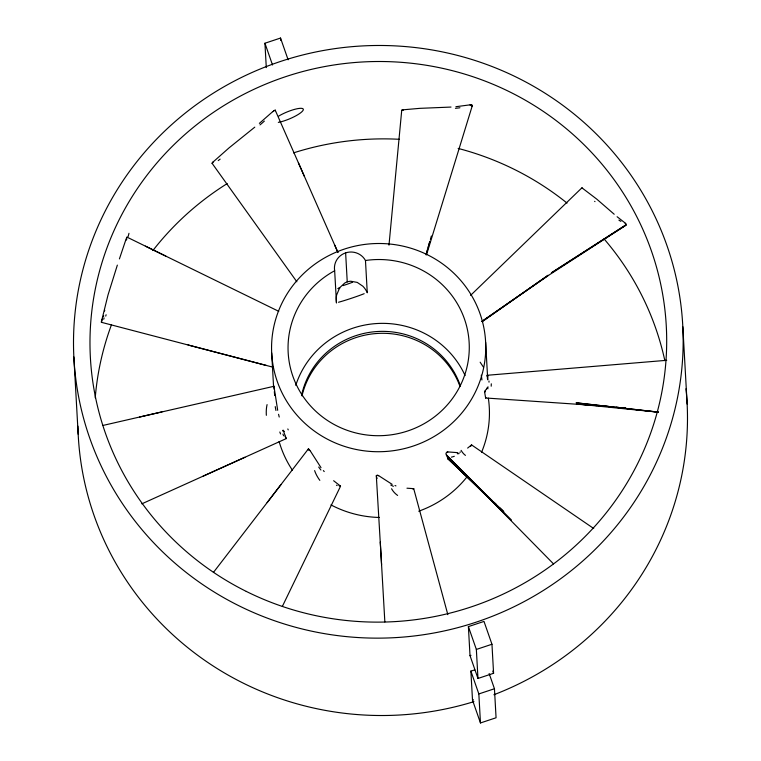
<?xml version="1.0" encoding="UTF-8"?>
<svg xmlns="http://www.w3.org/2000/svg" width="761" height="761" viewBox="0 0 761 761"><rect width="100%" height="100%" fill="white"/><g stroke="black" fill="none" stroke-linecap="round" stroke-linejoin="round"><path stroke-width="1.14" d="M487.991 387.501L488.001 386.807M139.644 417.018L273.941 386.293A33.17 0.666 82 0 0 273.95 386.598L274.141 389.166M388.985 245.166L401.741 110.174L402.559 109.898M426.521 254.773L472.4 105.36L471.164 104.828M101.565 321.18L101.384 322.303L266.35 365.451M101.689 320.59L108.014 294.973L117.346 265.113M126.735 239.021L126.526 239.934M102.24 319.154L101.394 322.312M487.392 387.387L486.545 389.023M426.55 253.156L427.511 249.732M428.148 247.449L429.756 241.741M430.403 239.458L431.363 236.024M426.036 254.84L429.86 241.266M119.41 258.921L125.736 240.105M485.071 390.916L484.767 392.686A33.17 2.026 -78.5 0 0 484.786 393.047L485.594 397.737M472.4 105.36L472.353 105.465A19.263 4.205 19.2 0 1 472.239 105.646M126.383 238.402L127.03 237.147L165.879 256.162M296.857 281.779L212.034 163.225L212.68 162.407M282.36 606.412L340.528 486.241A7.344 1.541 23.1 0 0 340.196 485.784M485.28 390.517L486.308 389.261M267.149 502.602L308.471 448.79L309.556 449.837M213.413 572.462L280.98 484.595M470.669 446.384L471.592 444.928L593.732 528.524M413.708 488.838L412.928 489.085M308.471 448.79L308.376 449.057A33.17 5.508 42.7 0 0 308.367 449.38L308.481 450.198M213.08 162.007L229.051 147.872L254.783 127.154M582.346 188.205L581.765 187.967L470.593 295.373M471.449 106.359L472.001 105.903M338.217 288.666L338.635 288.048M259.358 123.368L272.619 111.724M467.635 448.086L471.325 445.09M273.931 110.706L275.197 110.126L304.4 176.409M482.246 321.694L548.148 275.273L481.894 321.427M481.837 321.503L549.613 274.664L626.151 225.056A40.666 4.537 58.9 0 0 626.274 224.952A19.263 2.14 59.3 0 0 626.322 224.837L625.666 223.544M212.823 162.787L212.053 163.244M626.008 225.142L551.402 272.838L625.171 225.294M141.822 503.839L286.26 438.602M203.13 476.148L244.937 457.266M266.293 67.605L264.933 43.234L280.533 38.05L288.124 59.796M477.975 678.46L476.357 649.447L491.958 644.253L483.996 621.423L468.395 626.607L470.013 655.621L477.975 678.46L493.585 673.276L491.958 644.253M494.45 688.743L496.067 717.766L480.467 722.95L478.84 693.937L494.45 688.743L489.142 673.523M474.807 669.88L470.878 671.097L472.505 700.11L480.467 722.95M459.834 452.215L460.51 452.005M470.013 655.621L470.992 655.326M472.505 700.11L473.485 699.816M102.783 425.485L162.055 411.863M447.211 452.005L445.975 453.223A33.17 6.392 -38.9 0 0 445.975 453.585L448.086 459.026M403.035 109.803L419.872 108.347L451.007 107.063M457.875 452.662L447.972 451.929M455.915 106.702L469.765 104.885M666.712 360.305L487.135 375.278L487.278 376.448M340.509 486.289L339.016 485.632M485.813 398.003L596.757 405.594M403.149 110.393L401.827 110.24M609.238 406.574L576.41 403.929L658.436 412.196M616.267 407.135L618.617 407.325M623.307 407.706L625.647 407.896M601.494 405.974L605.052 406.26M406.964 488.201L413.194 488.619M658.151 412.148L576.096 402.797L658.408 412.101M188.024 344.961L273.009 367.192M394.969 485.528L395.958 485.889M377.894 475.273L376.315 475.454A33.17 7.772 2 0 0 376.305 475.834L377.066 478.517M392.172 484.357L378.873 475.787M145.399 246.136L278.764 311.335M582.688 188.414L596.672 199.059L614.203 214.25M340.005 485.727L333.632 480.724M617.095 216.723L624.905 222.821M448.809 459.587L484.034 492.957M486.612 495.392L490.046 498.645M494.336 502.717L496.914 505.161M499.492 507.597L503.792 511.668M491.92 500.377L447.582 458.284L511.402 519.953L446.212 454.764L553.485 563.863M493.632 502.003L496.182 504.429M497.894 506.046L503.011 510.907M582.203 188.5L581.785 188.034M323.387 470.583L324.234 471.573M321.009 467.635L310.298 450.931M285.736 437.613L286.241 438.583L283.111 430.108M285.594 437.299L285.109 436.253M334.697 245.118L337.96 252.49M298.407 162.806L337.865 252.252M282.759 430.621L282.959 431.135M492.824 671.097L493.585 673.276M264.933 43.234L272.514 64.98M468.395 626.607L476.357 649.447M470.878 671.097L478.84 693.937M413.737 488.762L447.839 614.641M275.197 110.126L275.168 110.478A19.263 4.309 -21.9 0 1 275.073 110.697M279.22 417.038L278.564 414.298M273.95 386.093L274.131 387.311M487.154 375.344L487.44 377.618M277.689 410.293L274.188 387.815M127.03 237.147L127.02 237.527A19.263 2.388 -62.1 0 1 126.982 237.793M487.506 377.58L487.706 379.53M274.664 395.539L274.331 391.649M376.334 476.044L381.584 564.662M380.281 542.06L384.847 621.937M682.817 326.716A304.857 296.305 -3.2 0 1 238.716 605.661A304.857 296.305 -3.2 0 1 213.48 93.061A304.857 296.305 -3.2 0 1 682.817 326.716L687.145 404.091M485.642 342.307A107.111 104.105 -3.2 0 1 329.608 440.315A107.111 104.105 -3.2 0 1 320.742 260.214A107.111 104.105 -3.2 0 1 485.642 342.307L487.734 379.806M365.47 260.5L367.268 292.757A29.698 25.17 -24.2 0 0 362.873 286.222L357.232 282.398L350.745 281.237A11.9 10.083 -24.2 0 0 347.244 281.912A11.843 10.036 -24.2 0 0 344.762 283.016L339.739 287.668L336.657 294.945A29.698 25.17 -24.2 0 0 336.486 302.992L334.659 270.735A16.476 16.019 -3.2 0 1 365.47 260.5A90.635 88.095 -3.2 0 1 466.303 369.751A90.635 88.095 -3.2 0 1 323.064 417.361A90.635 88.095 -3.2 0 1 334.659 270.735M345.627 252.899L347.244 281.912M280.533 38.05L280.666 40.371M271.687 352.923L273.589 386.978M73.855 356.909L78.183 434.284M485.927 397.718A68.633 3.757 -81 0 1 485.556 397.974M487.953 375.534A78.535 4.262 -82.8 0 1 487.373 378.626M481.275 375.173A96.39 30.345 63.7 0 1 481.932 379.977M491.283 383.81A67.548 21.337 63.1 0 1 491.197 386.208M488.962 380.995A33.731 5.917 73.1 0 1 489.019 382.184M483.539 367.249A115.358 15.334 65.9 0 1 480.153 362.188M488.058 388.69A153.113 9.541 79.9 0 1 487.592 388.529M485.014 391.363A33.912 1.617 -76.8 0 1 485.166 391.021M484.871 391.915A15.039 0.742 -77.1 0 1 484.966 391.63M449.161 459.568A68.633 13.051 -41.4 0 1 448.105 459.007M454.307 456.286A78.535 15.106 -43.3 0 1 451.406 457.142M471.411 444.928A7.344 0.989 -58.2 0 1 471.63 444.843M465.456 455.373A115.358 33.465 -75.2 0 1 461.099 450.341M459.121 453.604A153.113 33.322 -60.8 0 1 457.323 453.727M447.839 452.044A33.912 5.993 -37.2 0 0 447.344 452.101A15.039 2.692 -37.5 0 0 446.992 452.205M625.371 223.373A19.054 2.273 59.9 0 1 625.761 223.782M625.038 223.106A39.22 4.966 60.9 0 1 625.399 223.439M620.881 221.365A96.828 7.743 49.9 0 1 618.902 220.119M582.222 188.053A13.165 2.312 46.5 0 1 582.565 188.252M594.978 201.617A42.816 2.568 43.3 0 1 594.626 201.323M470.545 104.923A19.054 4.338 19.7 0 1 471.249 104.904M469.946 104.98A39.22 9.284 20.7 0 1 470.593 104.942M459.929 107.758A96.828 16.209 10 0 1 455.42 108.309M402.407 109.85A13.165 3.32 5.8 0 1 402.892 109.755M472.229 105.646A40.666 8.866 18.8 0 1 471.991 105.893M274.112 110.678A19.054 4.452 -21.4 0 0 273.427 111.192A39.22 9.636 -20.5 0 0 272.857 111.677M264.371 121.085A96.828 14.326 -30.5 0 1 260.015 124.899M212.509 162.474A13.165 2.911 -35.4 0 1 212.909 162.064M220.129 159.135A42.816 4.062 -36.5 0 1 218.226 160.59M339.825 288.115A16.466 2.102 -20 0 1 338.008 288.6M126.573 238.145A18.664 2.521 -61.8 0 0 126.24 239.011A38.392 5.717 -61 0 0 125.974 239.791M128.97 233.313A96.828 2.958 -70 0 1 128.133 236.519M101.413 321.561A13.165 1.256 -75.3 0 1 101.527 320.961M103.734 319.249A42.816 1.427 -75.6 0 1 104.067 317.946M103.401 316.785A70.954 11.32 -75.9 0 1 103.677 315.729M105.741 316.091A102.659 21.489 -76.1 0 1 106.102 314.75M104.561 311.011A136.6 50.673 -77.1 0 1 104.761 310.279M284.214 431.611A78.535 3.757 78 0 1 284.119 431.126M288.2 429.87A96.39 49.769 54.3 0 1 287.829 428.947M280.571 433.951A67.548 35.196 53.7 0 1 279.82 432.02M283.634 435.806A33.731 11.367 59.3 0 1 282.921 434.103M266.35 415.316A113.874 39.876 51.3 0 1 267.082 404.614M275.948 410.474A153.132 28.775 62.7 0 1 275.225 406.593M337.133 485.566A29.346 12.081 18.3 0 1 336.467 485.176M319.829 480.362A115.073 47.172 11.2 0 1 314.635 470.602M320.904 470.013A153.113 45.926 22.1 0 1 318.697 467.064M309.489 449.96A33.912 4.813 44 0 1 309.965 450.664M309.128 449.513A15.039 2.197 43.7 0 1 309.413 449.913M413.271 488.581A4.537 1.037 -18.3 0 1 413.689 488.667M397.623 495.421A115.358 47.077 -34.1 0 1 391.582 488.752M393.37 486.298A153.113 47.696 -19.9 0 1 390.754 485.004M378.645 475.796A33.912 7.258 3.5 0 0 378.017 475.463A15.039 3.263 3.2 0 0 377.58 475.302M488.343 398.165A107.111 104.105 -3.2 0 1 481.542 452.319M466.607 477.385A107.111 104.105 -3.2 0 1 418.712 511.202M379.273 517.47A107.111 104.105 -3.2 0 1 330.968 504.904M292.367 470.146A107.111 104.105 -3.2 0 1 279.125 441.504M352.543 282.245A16.419 1.646 -19.1 0 1 342.964 285.622M278.792 116.024A16.476 3.662 -22.7 0 1 299.463 108.385A16.476 3.662 -22.7 0 1 299.063 113.922A16.476 3.662 -22.7 0 1 278.326 122.378M685.975 388.766A304.857 296.305 -3.2 0 1 493.889 694.745M473.932 701.642A304.857 296.305 -3.2 0 1 77.898 426.15M95.23 397.775A288.381 280.286 -3.2 0 1 111.515 324.652M152.894 250.531A288.381 280.286 -3.2 0 1 227.206 183.582M293.518 152.875A288.381 280.286 -3.2 0 1 399.496 139.301M458.132 148.414A288.381 280.286 -3.2 0 1 567.031 203.092M604.072 238.925A288.381 280.286 -3.2 0 1 664.857 360.704M364.167 293.689A16.371 0.713 -18.5 0 1 338.502 302.25M301.632 395.092A82.397 80.086 -3.2 0 1 377.38 331.511A82.397 80.086 -3.2 0 1 460.262 385.523M302.003 395.891A82.397 80.086 -3.2 0 1 377.561 333.442A82.397 80.086 -3.2 0 1 460.025 386.483M295.763 385.351A90.635 88.095 -3.2 0 1 377.133 323.511A90.635 88.095 -3.2 0 1 465.104 375.554M246.26 591.402A288.381 280.286 -3.2 0 0 666.36 327.525A288.381 280.286 -3.2 0 0 222.393 106.511A288.381 280.286 -3.2 0 0 246.26 591.402"/></g></svg>
